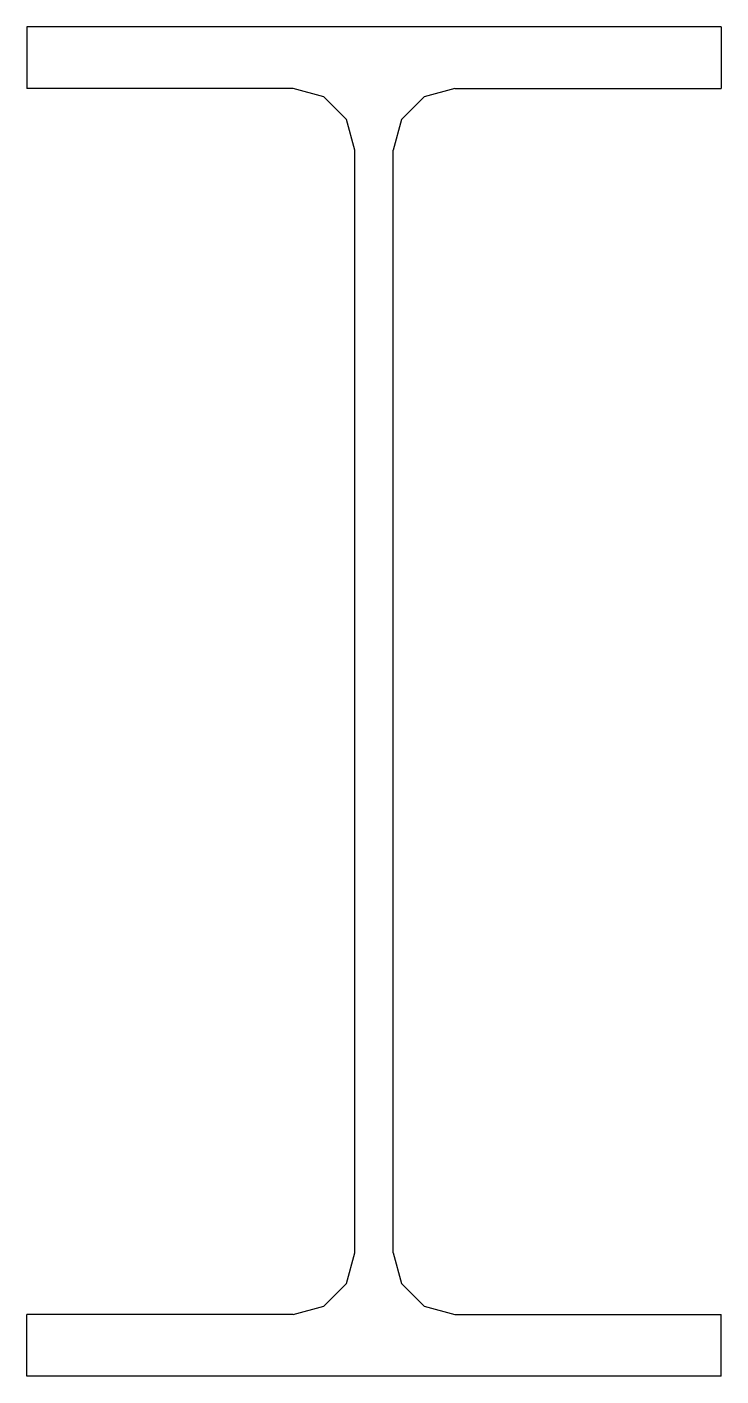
# Model space of a CAD drawing. Extents: x -45 to 45, y -88 to 88.
import ezdxf

# ---------------------------------------------------------------- set-up
doc = ezdxf.new("R2010")
doc.units = 0
doc.layers.get('0').update_dxf_attribs({"linetype": 'CONTINUOUS'})

msp = doc.modelspace()

# ---------------------------------------------------------------- linework, layer by layer
at = {"extrusion": (0, 0, -1)}
for p, q in [((45, 87.5), (-45, 87.5)), ((-45, 87.5), (-45, 79.5)), ((45, 87.5), (45, 79.5)), ((-10.5, 79.5), (-45, 79.5)), ((-6.5, 78.4282), (-10.5, 79.5)), ((10.5, 79.5), (6.5, 78.4282)), ((10.5, 79.5), (45, 79.5)), ((-3.5718, 75.5), (-6.5, 78.4282)), ((6.5, 78.4282), (3.5718, 75.5)), ((-2.5, 71.5), (-3.5718, 75.5)), ((3.5718, 75.5), (2.5, 71.5)), ((-2.5, -71.5), (-2.5, 71.5)), ((2.5, -71.5), (2.5, 71.5)), ((-3.5718, -75.5), (-2.5, -71.5)), ((2.5, -71.5), (3.5718, -75.5)), ((-6.5, -78.4282), (-3.5718, -75.5)), ((3.5718, -75.5), (6.5, -78.4282)), ((-10.5, -79.5), (-6.5, -78.4282)), ((6.5, -78.4282), (10.5, -79.5)), ((-10.5, -79.5), (-45, -79.5)), ((-45, -87.5), (-45, -79.5)), ((10.5, -79.5), (45, -79.5)), ((45, -87.5), (45, -79.5)), ((45, -87.5), (-45, -87.5))]:
    msp.add_line(p, q, dxfattribs=at)

doc.saveas('drawing.dxf')
